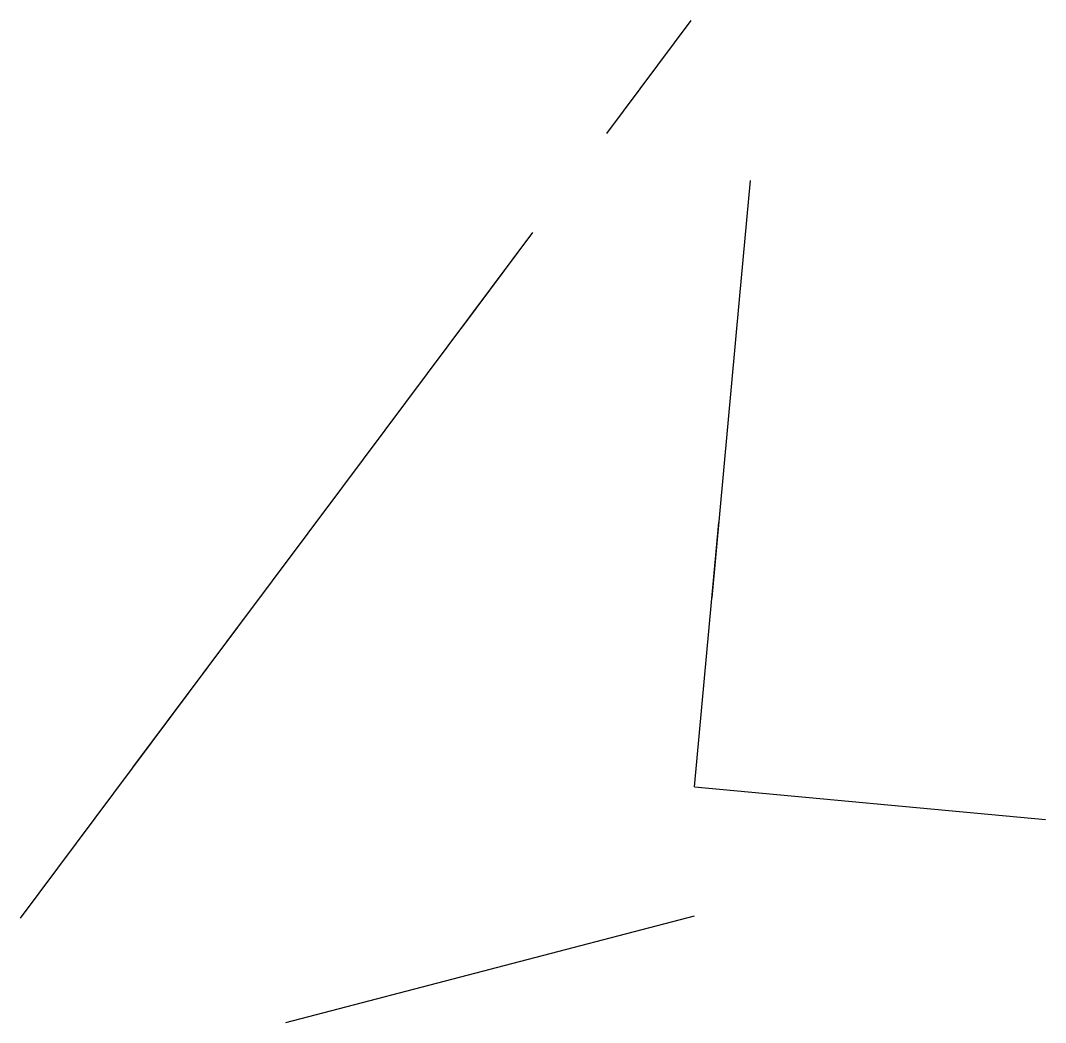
# Model space of a CAD drawing. Extents: x -31.6 to 51.8, y -22 to 59.5.
import ezdxf

# ---------------------------------------------------------------- set-up
doc = ezdxf.new("R2010")
doc.units = 0
doc.layers.add('MODELSKETCH_VISIBLE', color=7, linetype='CONTINUOUS')

msp = doc.modelspace()

# ---------------------------------------------------------------- linework, layer by layer
at = {"layer": 'MODELSKETCH_VISIBLE'}
for p, q in [((16.096, 50.309), (22.957, 59.487)), ((16.096, 50.309), (22.957, 59.487)), ((26.893, 36.782), (27.789, 46.475)), ((-5.393, 21.565), (10.066, 42.243)), ((4.257, 34.472), (10.066, 42.243)), ((24.652, 12.539), (26.893, 36.782)), ((-22.464, -1.27), (-5.393, 21.565)), ((23.229, -2.858), (25.217, 18.648)), ((-31.618, -13.516), (-13.309, 10.975)), ((23.229, -2.858), (51.79, -5.498)), ((-10.023, -22.014), (23.229, -13.34))]:
    msp.add_line(p, q, dxfattribs=at)

doc.saveas('drawing.dxf')
